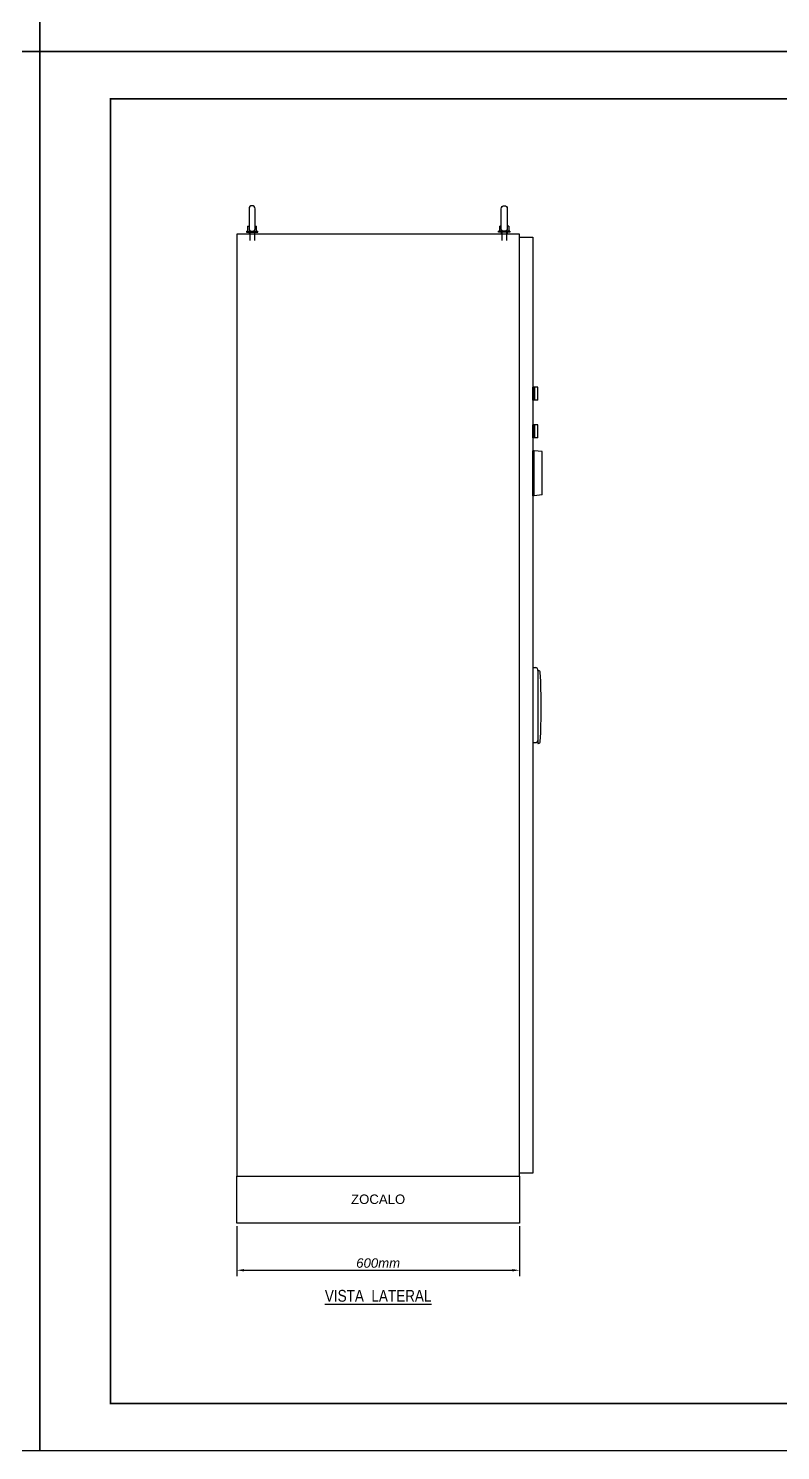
# Model space of a CAD drawing. Header units: millimetres. Extents: x 0 to 840, y -1485 to 297.
# Drawn here: x 417.6 to 577.2, y -1485 to -1183.1 of the extents above; entities that cross this region are included whole.
import ezdxf

# ---------------------------------------------------------------- set-up
doc = ezdxf.new("R2010")
doc.units = ezdxf.units.MM
doc.layers.add('L_COTAS', color=2, linetype='Continuous')
doc.layers.add('MEMBRETE', color=7, linetype='Continuous')
doc.styles.get("Standard").update_dxf_attribs({"font": 'arial.ttf'})
doc.styles.add('TEXTOS', font='ariali.ttf')
doc.dimstyles.new('ISO-25$0', dxfattribs={"dimscale": 0, "dimtxt": 30, "dimasz": 25, "dimexe": 10, "dimexo": 20, "dimtad": 0, "dimtoh": 1, "dimdec": 4, "dimdsep": 46, "dimtxsty": 'Standard', "dimcen": 2.5, "dimclrd": 1, "dimclre": 1, "dimclrt": 3, "dimadec": 0, "dimazin": 0, "dimtfac": 1, "dimtdec": 4, "dimtmove": 0, "dimatfit": 3, "dimfxl": 1, "dimtvp": 1, "dimtolj": 1, "dimtzin": 0, "dimarcsym": 0})

# ---------------------------------------------------------------- blocks, each defined once
blk = doc.blocks.new('CANCAMO-L')
at = {"color": 2, "linetype": 'Continuous'}
for p, q in [((2.6, 5.35), (2.6, 1.16)), ((3.9, 1.16), (3.9, 5.35)), ((2.05, 0.6), (2.05, 0.39)), ((2.05, 0.6), (4.45, 0.6)), ((2.05, 0.39), (4.45, 0.39)), ((2.3, 1.7), (2.3, 0.6)), ((2.3, 1.7), (2.6, 1.7)), ((2.65, 0.6), (2.76, 0.41)), ((2.65, 0.6), (2.76, 0.41)), ((2.65, 0.41), (3.85, 0.41)), ((2.65, 0.41), (3.85, 0.41)), ((2.65, 0.39), (2.65, 0)), ((3.85, 0.6), (3.74, 0.41)), ((3.85, 0.6), (3.74, 0.41)), ((3.85, 0), (3.85, 0.39)), ((3.9, 1.7), (4.2, 1.7)), ((4.2, 0.6), (4.2, 1.7)), ((4.45, 0.39), (4.45, 0.6))]:
    blk.add_line(p, q, dxfattribs=at)
at = {"color": 3, "linetype": 'Continuous'}
for p, q in [((2.76, 0.41), (2.76, -1.4)), ((2.76, 0.41), (2.76, -1.4)), ((3.74, 0.41), (3.74, -1.4)), ((3.74, 0.41), (3.74, -1.4))]:
    blk.add_line(p, q, dxfattribs=at)
at = {"color": 2, "linetype": 'Continuous'}
for points in [[(2.6, 1.16), (2.6, 1.16), (2.6, 1.15), (2.6, 1.15), (2.6, 1.14), (2.6, 1.14), (2.6, 1.13), (2.6, 1.12), (2.6, 1.12), (2.6, 1.11), (2.6, 1.1), (2.6, 1.1), (2.6, 1.1), (2.6, 1.09), (2.6, 1.08), (2.6, 1.08), (2.61, 1.07), (2.61, 1.06), (2.61, 1.06), (2.61, 1.05), (2.61, 1.05), (2.61, 1.04), (2.61, 1.04), (2.61, 1.03), (2.61, 1.03), (2.62, 1.02), (2.62, 1.02), (2.62, 1.01), (2.62, 1.01), (2.62, 1), (2.62, 0.99), (2.62, 0.99), (2.63, 0.98), (2.63, 0.98), (2.63, 0.97), (2.63, 0.97), (2.63, 0.96), (2.63, 0.95), (2.64, 0.95), (2.64, 0.94), (2.64, 0.94), (2.64, 0.93), (2.64, 0.93), (2.65, 0.92), (2.65, 0.91), (2.65, 0.91), (2.66, 0.9), (2.66, 0.9), (2.66, 0.9), (2.66, 0.89), (2.66, 0.88), (2.67, 0.88), (2.67, 0.87), (2.67, 0.87), (2.68, 0.86), (2.68, 0.86), (2.68, 0.85), (2.68, 0.85), (2.69, 0.84), (2.69, 0.84), (2.7, 0.83), (2.7, 0.83), (2.7, 0.83), (2.7, 0.82), (2.71, 0.81), (2.71, 0.81), (2.71, 0.81), (2.72, 0.8), (2.72, 0.8), (2.72, 0.8), (2.72, 0.79), (2.73, 0.79), (2.73, 0.78), (2.75, 0.76), (2.78, 0.74), (2.81, 0.71), (2.84, 0.68), (2.88, 0.66), (2.9, 0.65), (2.92, 0.64), (2.94, 0.63), (2.95, 0.63), (2.96, 0.62), (2.96, 0.62), (2.96, 0.62), (2.97, 0.62), (2.98, 0.62), (2.98, 0.61), (2.99, 0.61), (3, 0.61), (3, 0.61), (3, 0.61), (3.01, 0.6), (3.02, 0.6), (3.02, 0.6)], [(3.48, 0.6), (3.5, 0.61), (3.54, 0.62), (3.58, 0.64), (3.6, 0.65), (3.61, 0.66), (3.65, 0.68), (3.68, 0.7), (3.71, 0.73), (3.74, 0.76), (3.76, 0.78), (3.76, 0.78), (3.77, 0.79), (3.77, 0.79), (3.77, 0.79), (3.78, 0.8), (3.78, 0.8), (3.78, 0.81), (3.79, 0.81), (3.79, 0.81), (3.79, 0.82), (3.8, 0.82), (3.8, 0.83), (3.8, 0.83), (3.81, 0.84), (3.81, 0.84), (3.81, 0.85), (3.82, 0.85), (3.82, 0.86), (3.82, 0.86), (3.82, 0.87), (3.83, 0.87), (3.83, 0.88), (3.83, 0.88), (3.84, 0.89), (3.84, 0.89), (3.84, 0.9), (3.84, 0.9), (3.85, 0.91), (3.85, 0.92), (3.85, 0.92), (3.85, 0.93), (3.86, 0.93), (3.86, 0.93), (3.86, 0.94), (3.86, 0.95), (3.86, 0.95), (3.87, 0.96), (3.87, 0.97), (3.87, 0.97), (3.87, 0.97), (3.87, 0.98), (3.88, 0.99), (3.88, 1), (3.88, 1), (3.88, 1.01), (3.88, 1.01), (3.88, 1.02), (3.88, 1.02), (3.89, 1.03), (3.89, 1.03), (3.89, 1.04), (3.89, 1.04), (3.89, 1.05), (3.89, 1.05), (3.89, 1.06), (3.89, 1.07), (3.89, 1.07), (3.89, 1.08), (3.89, 1.09), (3.9, 1.09), (3.9, 1.1), (3.9, 1.1), (3.9, 1.11), (3.9, 1.12), (3.9, 1.12), (3.9, 1.13), (3.9, 1.14), (3.9, 1.14), (3.9, 1.15), (3.9, 1.15), (3.9, 1.16), (3.9, 1.16)], [(3.48, 0.6), (3.5, 0.61), (3.54, 0.62), (3.58, 0.64), (3.6, 0.65), (3.61, 0.66), (3.65, 0.68), (3.68, 0.7), (3.71, 0.73), (3.74, 0.76), (3.76, 0.78), (3.76, 0.78), (3.77, 0.79), (3.77, 0.79), (3.77, 0.79), (3.78, 0.8), (3.78, 0.8), (3.78, 0.81), (3.79, 0.81), (3.79, 0.81), (3.79, 0.82), (3.8, 0.82), (3.8, 0.83), (3.8, 0.83), (3.81, 0.84), (3.81, 0.84), (3.81, 0.85), (3.82, 0.85), (3.82, 0.86), (3.82, 0.86), (3.82, 0.87), (3.83, 0.87), (3.83, 0.88), (3.83, 0.88), (3.84, 0.89), (3.84, 0.89), (3.84, 0.9), (3.84, 0.9), (3.85, 0.91), (3.85, 0.92), (3.85, 0.92), (3.85, 0.93), (3.86, 0.93), (3.86, 0.93), (3.86, 0.94), (3.86, 0.95), (3.86, 0.95), (3.87, 0.96), (3.87, 0.97), (3.87, 0.97), (3.87, 0.97), (3.87, 0.98), (3.88, 0.99), (3.88, 1), (3.88, 1), (3.88, 1.01), (3.88, 1.01), (3.88, 1.02), (3.88, 1.02), (3.89, 1.03), (3.89, 1.03), (3.89, 1.04), (3.89, 1.04), (3.89, 1.05), (3.89, 1.05), (3.89, 1.06), (3.89, 1.07), (3.89, 1.07), (3.89, 1.08), (3.89, 1.09), (3.9, 1.09), (3.9, 1.1), (3.9, 1.1), (3.9, 1.11), (3.9, 1.12), (3.9, 1.12), (3.9, 1.13), (3.9, 1.14), (3.9, 1.14), (3.9, 1.15), (3.9, 1.15), (3.9, 1.16), (3.9, 1.16)]]:
    blk.add_lwpolyline(points, dxfattribs=at)
blk.add_arc((3.25, 5.35), 0.65, 0, 180, dxfattribs=at)
blk = doc.blocks.new('Chapa tipo hermético para autosoportado L')
for p, q in [((0, 7.95), (0, -7.95)), ((0, 7.95), (0.64, 7.95)), ((1.06, 7.3), (1.06, 7.53)), ((1.06, 7.3), (1.19, 7.3)), ((1.19, 7.3), (1.06, 7.3)), ((1.06, 7.3), (1.06, -8.16)), ((0, -7.95), (0.64, -7.95)), ((1.06, -8.08), (1.06, -8.08)), ((1.06, -8.16), (1.19, -8.16)), ((1.19, -8.16), (1.06, -8.16))]:
    blk.add_line(p, q)
for centre, radius, start, end in [((0.64, 7.53), 0.424, 0, 90), ((1.19, 6.87), 0.424, 2.8875, 90), ((-138.6, -0.43), 140.41, 357.0099, 2.9901), ((0.64, -7.53), 0.424, 270, 0), ((1.19, -7.73), 0.424, 270, 357.1125)]:
    blk.add_arc(centre, radius, start, end)
blk = doc.blocks.new('*D114')
at = {"layer": 'Defpoints', "color": 0, "transparency": 16777216}
for p in [(461.79, -1436.73), (521.79, -1436.73), (521.79, -1446.72)]:
    blk.add_point(p, dxfattribs=at)
at = {"layer": 'L_COTAS', "color": 0, "lineweight": -2, "transparency": 16777216}
for p, q in [((461.79, -1437.36), (461.79, -1447.97)), ((521.79, -1437.36), (521.79, -1447.97)), ((463.29, -1446.72), (520.29, -1446.72))]:
    blk.add_line(p, q, dxfattribs=at)
at = {"layer": 'L_COTAS', "color": 0, "transparency": 16777216}
for points in [[(463.29, -1446.47), (463.29, -1446.97), (461.79, -1446.72)], [(520.29, -1446.47), (520.29, -1446.97), (521.79, -1446.72)]]:
    blk.add_solid(points, dxfattribs=at)
at = {"layer": 'L_COTAS', "color": 0, "transparency": 16777216, "insert": (491.79, -1445.2), "char_height": 2, "attachment_point": 5, "style": 'TEXTOS'}
blk.add_mtext('600mm', dxfattribs=at)
blk = doc.blocks.new('A$C4CC4545A')
at = {"color": 1}
for p, q in [((0, 0), (0, 2.8)), ((1.1, 2.8), (0, 2.8)), ((1.1, 0), (1.1, 2.8)), ((1.1, 0), (0, 0))]:
    blk.add_line(p, q, dxfattribs=at)
at = {"color": 0}
for p, q in [((0, 2.7), (0.4, 2.7)), ((0, 2.6), (0.4, 2.6)), ((0, 2.5), (0.4, 2.5)), ((0, 2.4), (0.4, 2.4)), ((0, 2.3), (0.4, 2.3)), ((0, 2.2), (0.4, 2.2)), ((0, 2.1), (0.4, 2.1)), ((0, 2), (0.4, 2)), ((0, 1.9), (0.4, 1.9)), ((0, 1.8), (0.4, 1.8)), ((0, 1.7), (0.4, 1.7)), ((0, 1.6), (0.4, 1.6)), ((0, 1.5), (0.4, 1.5)), ((0, 1.4), (0.4, 1.4)), ((0, 1.3), (0.4, 1.3)), ((0, 1.2), (0.4, 1.2)), ((0, 1.1), (0.4, 1.1)), ((0, 1), (0.4, 1)), ((0, 0.9), (0.4, 0.9)), ((0, 0.8), (0.4, 0.8)), ((0, 0.7), (0.4, 0.7)), ((0, 0.6), (0.4, 0.6)), ((0, 0.5), (0.4, 0.5)), ((0, 0.4), (0.4, 0.4)), ((0, 0.3), (0.4, 0.3)), ((0, 0.2), (0.4, 0.2)), ((0, 0.1), (0.4, 0.1))]:
    blk.add_line(p, q, dxfattribs=at)
blk.add_line((0.4, 2.8), (0.4, 0))
blk = doc.blocks.new('L22 L')
at = {"color": 92}
for p, q in [((0, -1.4), (0, 1.4)), ((1.1, 1.4), (0, 1.4)), ((1.1, -1.4), (1.1, 1.4)), ((1.1, -1.4), (0, -1.4))]:
    blk.add_line(p, q, dxfattribs=at)
at = {"color": 0}
for p, q in [((0, 1.3), (0.4, 1.3)), ((0, 1.2), (0.4, 1.2)), ((0, 1.1), (0.4, 1.1)), ((0, 1), (0.4, 1)), ((0, 0.9), (0.4, 0.9)), ((0, 0.8), (0.4, 0.8)), ((0, 0.7), (0.4, 0.7)), ((0, 0.6), (0.4, 0.6)), ((0, 0.5), (0.4, 0.5)), ((0, 0.4), (0.4, 0.4)), ((0, 0.3), (0.4, 0.3)), ((0, 0.2), (0.4, 0.2)), ((0, 0.1), (0.4, 0.1)), ((0, 0), (0.4, 0)), ((0, -0.1), (0.4, -0.1)), ((0, -0.2), (0.4, -0.2)), ((0, -0.3), (0.4, -0.3)), ((0, -0.4), (0.4, -0.4)), ((0, -0.5), (0.4, -0.5)), ((0, -0.6), (0.4, -0.6)), ((0, -0.7), (0.4, -0.7)), ((0, -0.8), (0.4, -0.8)), ((0, -0.9), (0.4, -0.9)), ((0, -1), (0.4, -1)), ((0, -1.1), (0.4, -1.1)), ((0, -1.2), (0.4, -1.2)), ((0, -1.3), (0.4, -1.3))]:
    blk.add_line(p, q, dxfattribs=at)
blk.add_line((0.4, 1.4), (0.4, -1.4))

msp = doc.modelspace()

# ---------------------------------------------------------------- linework, layer by layer
at = {"color": 4}
for p, q in [((524.5771, -1282.3301), (524.5771, -1272.7301)), ((524.8771, -1272.7301), (524.5771, -1272.7301)), ((526.5771, -1272.9301), (524.8771, -1272.7301)), ((526.5771, -1282.1301), (526.5771, -1272.9301)), ((524.8771, -1282.3301), (524.5771, -1282.3301)), ((526.5771, -1282.1301), (524.8771, -1282.3301))]:
    msp.add_line(p, q, dxfattribs=at)
msp.add_line((524.8771, -1282.3301), (524.8771, -1272.7301))
for points in [[(0, -1188), (420, -1188), (420, -891), (0, -891)], [(420, -1188), (840, -1188), (840, -891), (420, -891)], [(0, -1485), (420, -1485), (420, -1188), (0, -1188)], [(420, -1485), (840, -1485), (840, -1188), (420, -1188)]]:
    msp.add_lwpolyline(points, close=True)
at = {"color": 5}
for points in [[(521.7871, -1226.7301), (461.7871, -1226.7301), (461.7871, -1426.7301), (521.7871, -1426.7301)], [(461.7871, -1426.7301), (521.7871, -1426.7301), (521.7871, -1436.7301), (461.7871, -1436.7301)]]:
    msp.add_lwpolyline(points, close=True, dxfattribs=at)
msp.add_lwpolyline([(521.7871, -1272.9301), (521.7871, -1227.3651), (524.5771, -1227.3651), (524.5771, -1426.0951), (521.7871, -1426.0951), (521.7871, -1281.7301)], dxfattribs=at)
at = {"layer": 'MEMBRETE', "const_width": 0.3537}
msp.add_lwpolyline([(435, -1475), (835, -1475), (835, -1198), (435, -1198)], close=True, dxfattribs=at)

# ---------------------------------------------------------------- block references
for name, p in [('CANCAMO-L', (461.7871, -1226.7301)), ('A$C4CC4545A', (524.5771, -1262.0301)), ('Chapa tipo hermético para autosoportado L', (524.5771, -1326.7301))]:
    msp.add_blockref(name, p)
at = {"xscale": -1}
msp.add_blockref('CANCAMO-L', (521.7871, -1226.7301), dxfattribs=at)
at = {"color": 92}
msp.add_blockref('L22 L', (524.5771, -1268.6301), dxfattribs=at)

# ---------------------------------------------------------------- texts
at = {"attachment_point": 2}
for s, insert, char_height, width in [('ZOCALO', (491.7871, -1430.6441), 2, 60), ('{\\fArial Narrow|b0|i0|c0|p34;\\LVISTA  LATERAL}', (491.7871, -1450.8943), 2.5, 90)]:
    msp.add_mtext(s, dxfattribs=dict(at, insert=insert, char_height=char_height, width=width))

# ---------------------------------------------------------------- dimensions: what is measured, and where the dimension line sits
at = {"layer": 'L_COTAS', "color": 0}
dim = msp.add_linear_dim(base=(521.7871, -1446.7185), p1=(461.7871, -1436.7301), p2=(521.7871, -1436.7301), dimstyle='ISO-25$0', override={"dimscale": 1, "dimtxt": 2, "dimasz": 1.5, "dimexe": 1.25, "dimexo": 0.625, "dimgap": 0.5, "dimtad": 1, "dimtoh": 0, "dimdec": 2, "dimlfac": 10, "dimpost": 'mm', "dimtxsty": 'TEXTOS', "dimclrd": 0, "dimclre": 0, "dimclrt": 0, "dimtdec": 2, "dimtvp": 0, "dimtolj": 0, "dimtzin": 8}, dxfattribs=at)
dim.commit()
dim.dimension.update_dxf_attribs({"geometry": '*D114', "text_midpoint": (491.7871, -1446.7185), "dimtype": 160})

doc.saveas('drawing.dxf')
